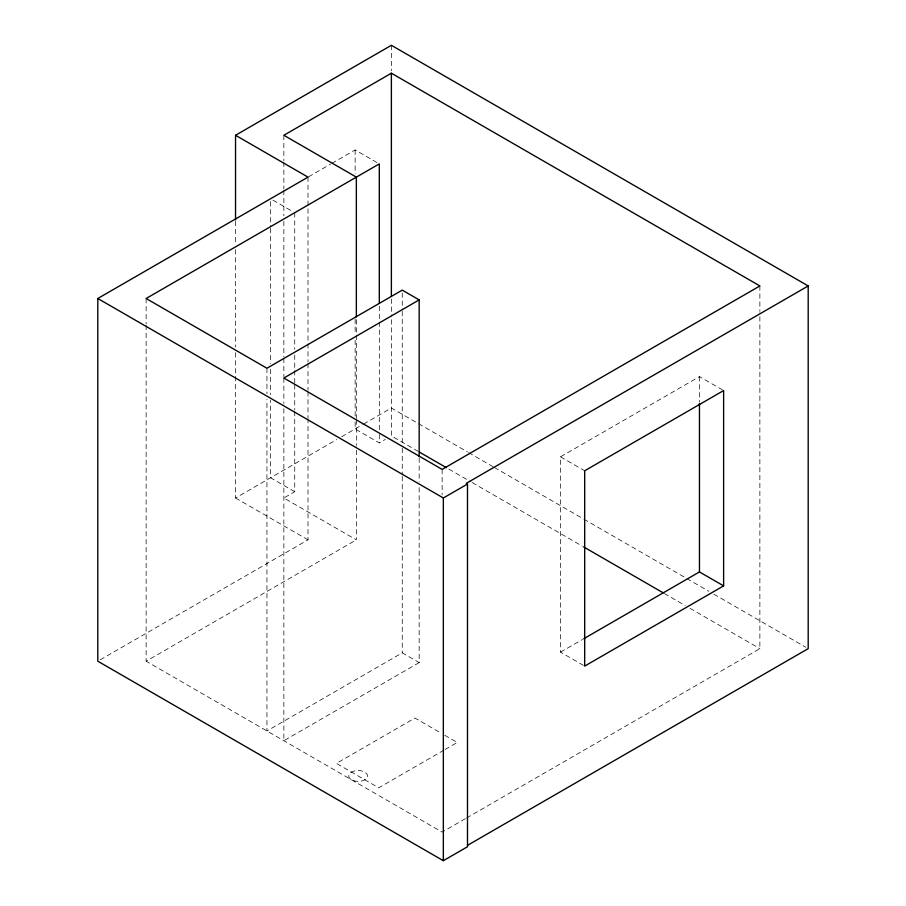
<?xml version="1.0" encoding="UTF-8"?>
<svg xmlns="http://www.w3.org/2000/svg" width="906" height="906" viewBox="0 0 906 906"><rect width="100%" height="100%" fill="white"/><g stroke="black" fill="none" stroke-linecap="round" stroke-linejoin="round"><path stroke-width="0.68" stroke-dasharray="4.53 3.4" d="M308.561 176.817L330.622 164.077M331.856 163.374L355.141 149.932L379.308 163.884M235.537 352.627L235.537 497.994L336.76 439.557M341.664 436.726L362.389 424.755M363.6 424.053L391.381 408.017L467.394 451.89M294.733 411.392L294.733 491.72L283.861 497.994L356.352 539.84L356.352 446.692M355.141 421.89L355.141 428.934L379.308 442.887L385.344 439.399M100.249 659.795L308.017 539.84L308.017 419.874M146.126 325.311L146.126 661.21L356.352 539.84M583.475 665.389L560.52 652.139L560.52 456.839L699.466 376.624L722.41 389.874M419.172 487.598L419.172 662.603L402.253 652.841L266.942 730.961L266.942 399.297M419.172 662.603L283.861 740.723L283.861 404.835M560.52 652.139L582.467 639.477M443.94 750.145L378.697 787.812L336.409 763.396L414.948 718.062L441.528 733.407M445.152 749.443L457.224 742.467L442.728 734.098M465.344 818.696L442.128 832.104L146.126 661.21M466.567 817.993L759.874 648.651L759.874 312.763M272.989 200.147L293.521 212.004M560.52 456.839L584.687 470.78M468.617 452.604L493.136 466.76M494.359 467.462L582.626 518.425M583.849 519.138L685.604 577.881M686.827 578.583L708.9 591.324M713.803 594.155L805.74 647.235M418.312 451.46L391.381 435.911L391.381 314.869M448.923 469.127L470.961 481.856M472.185 482.558L582.354 546.171M664.381 593.532L685.196 605.536M690.089 608.368L759.874 648.651M294.733 491.72L270.566 477.768L270.566 400.259M235.537 497.994L308.017 539.84M759.874 285.945L759.874 311.347M699.466 376.624L699.466 402.094M442.128 469.387L442.128 494.789M419.172 457.96L419.172 481.958M402.253 292.955L402.253 309.886M402.253 311.302L402.253 446.783M402.253 448.198L402.253 475.016M402.253 476.42L402.253 652.841M391.381 45.3L391.381 70.702M391.381 299.014L391.381 313.453M379.308 306.205L379.308 433.023M379.308 434.438L379.308 442.887M356.352 319.671L356.352 333.793M356.352 335.197L356.352 418.47M356.352 419.874L356.352 445.288M355.141 149.932L355.141 173.884M355.141 319.025L355.141 334.529M355.141 340.158L355.141 416.262M308.017 177.134L308.017 342.253M308.017 343.668L308.017 362.015M308.017 363.431L308.017 390.237M308.017 391.652L308.017 418.47M294.733 212.706L294.733 349.388M294.733 355.027L294.733 369.116M294.733 370.531L294.733 383.215M294.733 384.62L294.733 409.988M283.861 135.277L283.861 160.679M283.861 162.095L283.861 188.912M283.861 190.317L283.861 215.73M283.861 221.37L283.861 356.862M283.861 358.266L283.861 376.613M283.861 378.017L283.861 403.43M270.566 201.574L270.566 226.942M270.566 228.346L270.566 363.623M270.566 369.263L270.566 394.62M266.942 368.244L266.942 393.657M235.537 221.37L235.537 243.952M235.537 249.603L235.537 346.975M146.126 298.493L146.126 323.906M353.465 780.655A9.4 5.425 0 0 0 367.553 775.955A9.4 5.425 0 0 0 353.465 771.255A9.4 5.425 0 0 0 353.465 780.655"/><path stroke-width="1.36" d="M235.537 219.954L235.537 135.277L391.381 45.3L808.197 285.945L808.197 648.651L467.519 845.343M419.172 456.556L419.172 299.897L283.861 378.017L442.128 469.387L759.874 285.945L391.381 73.205L283.861 135.277L356.352 177.134L356.352 316.851M808.197 285.945L466.284 483.34L467.496 484.042L467.496 846.748L443.34 860.7L97.803 661.21L97.803 298.493L308.017 177.134L235.537 135.277M97.803 298.493L443.34 497.983L467.496 484.042M583.679 638.775L699.466 571.924L723.622 585.876L723.622 390.565L584.687 470.78L584.687 666.091L723.622 585.876M419.172 299.897L402.253 290.124L266.942 368.244L146.126 298.493L379.308 163.884L379.308 303.385M419.546 452.173L446.477 467.723M583.589 546.884L663.158 592.818M699.466 403.51L699.466 571.924M443.34 497.983L443.34 860.7M391.381 73.205L391.381 296.194"/></g></svg>
